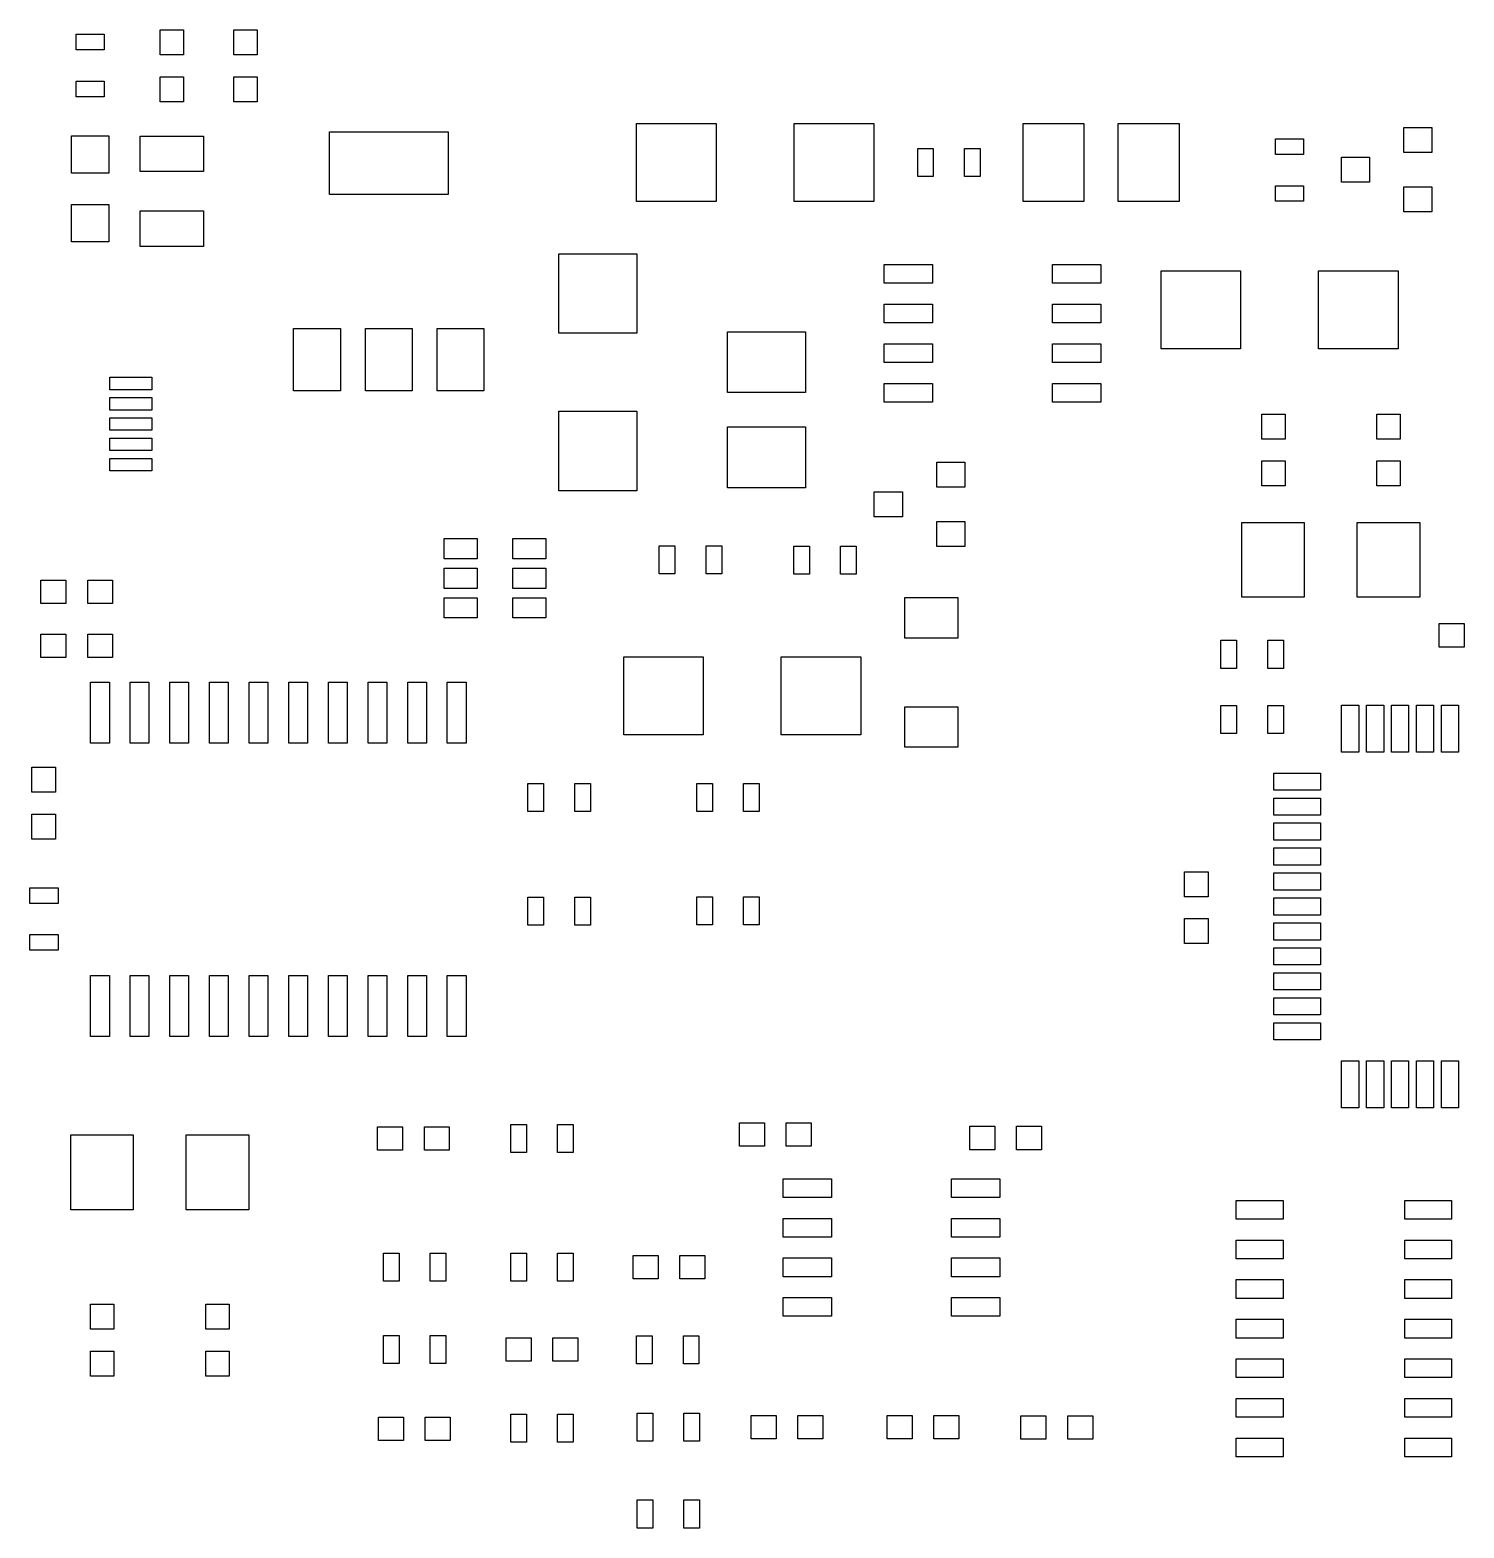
# Model space of a CAD drawing. Extents: x 91.8 to 180.3, y -110.2 to -62.2.
# Drawn here: x 91.75 to 137.71, y -110.24 to -62.23 of the extents above; entities that cross this region are included whole.
import ezdxf

# ---------------------------------------------------------------- set-up
doc = ezdxf.new("R2010")
doc.units = 0
doc.header["$MEASUREMENT"] = 0
doc.layers.add('BLACK', color=7, linetype='CONTINUOUS')

msp = doc.modelspace()

# ---------------------------------------------------------------- linework, layer by layer
at = {"layer": 'Black'}
for p, q in [((93.23, -62.87), (93.23, -62.37)), ((93.23, -62.37), (94.13, -62.37)), ((94.13, -62.37), (94.13, -62.87)), ((95.925, -63.03), (95.925, -62.23)), ((95.925, -62.23), (96.675, -62.23)), ((96.675, -62.23), (96.675, -63.03)), ((98.285, -63.03), (98.285, -62.23)), ((98.285, -62.23), (99.035, -62.23)), ((99.035, -62.23), (99.035, -63.03)), ((94.13, -62.87), (93.23, -62.87)), ((96.675, -63.03), (95.925, -63.03)), ((99.035, -63.03), (98.285, -63.03)), ((95.925, -64.53), (95.925, -63.73)), ((95.925, -63.73), (96.675, -63.73)), ((96.675, -63.73), (96.675, -64.53)), ((98.285, -64.53), (98.285, -63.73)), ((98.285, -63.73), (99.035, -63.73)), ((99.035, -63.73), (99.035, -64.53)), ((93.23, -64.37), (93.23, -63.87)), ((93.23, -63.87), (94.13, -63.87)), ((94.13, -63.87), (94.13, -64.37)), ((94.13, -64.37), (93.23, -64.37)), ((96.675, -64.53), (95.925, -64.53)), ((99.035, -64.53), (98.285, -64.53)), ((111.19, -67.73), (111.19, -65.23)), ((111.19, -65.23), (113.74, -65.23)), ((113.74, -65.23), (113.74, -67.73)), ((116.24, -67.73), (116.24, -65.23)), ((116.24, -65.23), (118.79, -65.23)), ((118.79, -65.23), (118.79, -67.73)), ((123.58, -67.73), (123.58, -65.23)), ((123.58, -65.23), (125.53, -65.23)), ((125.53, -65.23), (125.53, -67.73)), ((126.63, -67.73), (126.63, -65.23)), ((126.63, -65.23), (128.58, -65.23)), ((128.58, -65.23), (128.58, -67.73)), ((93.08, -66.82), (93.08, -65.62)), ((93.08, -65.62), (94.28, -65.62)), ((94.28, -65.62), (94.28, -66.82)), ((95.285, -66.77), (95.285, -65.63)), ((95.285, -65.63), (97.315, -65.63)), ((97.315, -65.63), (97.315, -66.77)), ((101.35, -67.5), (101.35, -65.5)), ((101.35, -65.5), (105.15, -65.5)), ((105.15, -65.5), (105.15, -67.5)), ((131.67, -66.22), (131.67, -65.72)), ((131.67, -65.72), (132.57, -65.72)), ((132.57, -65.72), (132.57, -66.22)), ((135.78, -66.16), (135.78, -65.36)), ((135.78, -65.36), (136.68, -65.36)), ((136.68, -65.36), (136.68, -66.16)), ((120.2, -66.93), (120.2, -66.03)), ((120.2, -66.03), (120.7, -66.03)), ((120.7, -66.03), (120.7, -66.93)), ((121.7, -66.93), (121.7, -66.03)), ((121.7, -66.03), (122.2, -66.03)), ((122.2, -66.03), (122.2, -66.93)), ((132.57, -66.22), (131.67, -66.22)), ((136.68, -66.16), (135.78, -66.16)), ((133.78, -67.11), (133.78, -66.31)), ((133.78, -66.31), (134.68, -66.31)), ((134.68, -66.31), (134.68, -67.11)), ((94.28, -66.82), (93.08, -66.82)), ((97.315, -66.77), (95.285, -66.77)), ((120.7, -66.93), (120.2, -66.93)), ((122.2, -66.93), (121.7, -66.93)), ((134.68, -67.11), (133.78, -67.11)), ((105.15, -67.5), (101.35, -67.5)), ((131.67, -67.72), (131.67, -67.22)), ((131.67, -67.22), (132.57, -67.22)), ((132.57, -67.22), (132.57, -67.72)), ((135.78, -68.06), (135.78, -67.26)), ((135.78, -67.26), (136.68, -67.26)), ((136.68, -67.26), (136.68, -68.06)), ((93.08, -69.02), (93.08, -67.82)), ((93.08, -67.82), (94.28, -67.82)), ((94.28, -67.82), (94.28, -69.02)), ((95.285, -69.17), (95.285, -68.03)), ((95.285, -68.03), (97.315, -68.03)), ((97.315, -68.03), (97.315, -69.17)), ((113.74, -67.73), (111.19, -67.73)), ((118.79, -67.73), (116.24, -67.73)), ((125.53, -67.73), (123.58, -67.73)), ((128.58, -67.73), (126.63, -67.73)), ((132.57, -67.72), (131.67, -67.72)), ((136.68, -68.06), (135.78, -68.06)), ((94.28, -69.02), (93.08, -69.02)), ((97.315, -69.17), (95.285, -69.17)), ((108.7, -71.95), (108.7, -69.4)), ((108.7, -69.4), (111.2, -69.4)), ((111.2, -69.4), (111.2, -71.95)), ((119.125, -70.345), (119.125, -69.745)), ((119.125, -69.745), (120.675, -69.745)), ((120.675, -69.745), (120.675, -70.345)), ((124.525, -70.345), (124.525, -69.745)), ((124.525, -69.745), (126.075, -69.745)), ((126.075, -69.745), (126.075, -70.345)), ((128, -72.45), (128, -69.95)), ((128, -69.95), (130.55, -69.95)), ((130.55, -69.95), (130.55, -72.45)), ((133.05, -72.45), (133.05, -69.95)), ((133.05, -69.95), (135.6, -69.95)), ((135.6, -69.95), (135.6, -72.45)), ((120.675, -70.345), (119.125, -70.345)), ((126.075, -70.345), (124.525, -70.345)), ((119.125, -71.615), (119.125, -71.015)), ((119.125, -71.015), (120.675, -71.015)), ((120.675, -71.015), (120.675, -71.615)), ((124.525, -71.615), (124.525, -71.015)), ((124.525, -71.015), (126.075, -71.015)), ((126.075, -71.015), (126.075, -71.615)), ((100.2, -73.8), (100.2, -71.8)), ((100.2, -71.8), (101.7, -71.8)), ((101.7, -71.8), (101.7, -73.8)), ((102.5, -73.8), (102.5, -71.8)), ((102.5, -71.8), (104, -71.8)), ((104, -71.8), (104, -73.8)), ((104.8, -73.8), (104.8, -71.8)), ((104.8, -71.8), (106.3, -71.8)), ((106.3, -71.8), (106.3, -73.8)), ((111.2, -71.95), (108.7, -71.95)), ((114.1, -73.85), (114.1, -71.9)), ((114.1, -71.9), (116.6, -71.9)), ((116.6, -71.9), (116.6, -73.85)), ((120.675, -71.615), (119.125, -71.615)), ((126.075, -71.615), (124.525, -71.615)), ((119.125, -72.885), (119.125, -72.285)), ((119.125, -72.285), (120.675, -72.285)), ((120.675, -72.285), (120.675, -72.885)), ((124.525, -72.885), (124.525, -72.285)), ((124.525, -72.285), (126.075, -72.285)), ((126.075, -72.285), (126.075, -72.885)), ((130.55, -72.45), (128, -72.45)), ((135.6, -72.45), (133.05, -72.45)), ((120.675, -72.885), (119.125, -72.885)), ((126.075, -72.885), (124.525, -72.885)), ((94.305, -73.76), (94.305, -73.36)), ((94.305, -73.36), (95.655, -73.36)), ((95.655, -73.36), (95.655, -73.76)), ((95.655, -73.76), (94.305, -73.76)), ((101.7, -73.8), (100.2, -73.8)), ((104, -73.8), (102.5, -73.8)), ((106.3, -73.8), (104.8, -73.8)), ((116.6, -73.85), (114.1, -73.85)), ((119.125, -74.155), (119.125, -73.555)), ((119.125, -73.555), (120.675, -73.555)), ((120.675, -73.555), (120.675, -74.155)), ((124.525, -74.155), (124.525, -73.555)), ((124.525, -73.555), (126.075, -73.555)), ((126.075, -73.555), (126.075, -74.155)), ((94.305, -74.41), (94.305, -74.01)), ((94.305, -74.01), (95.655, -74.01)), ((95.655, -74.41), (94.305, -74.41)), ((95.655, -74.01), (95.655, -74.41)), ((120.675, -74.155), (119.125, -74.155)), ((126.075, -74.155), (124.525, -74.155)), ((94.305, -75.06), (94.305, -74.66)), ((94.305, -74.66), (95.655, -74.66)), ((95.655, -74.66), (95.655, -75.06)), ((108.7, -77), (108.7, -74.45)), ((108.7, -74.45), (111.2, -74.45)), ((111.2, -74.45), (111.2, -77)), ((131.225, -75.34), (131.225, -74.54)), ((131.225, -74.54), (131.975, -74.54)), ((131.975, -74.54), (131.975, -75.34)), ((134.915, -75.34), (134.915, -74.54)), ((134.915, -74.54), (135.665, -74.54)), ((135.665, -74.54), (135.665, -75.34)), ((95.655, -75.06), (94.305, -75.06)), ((94.305, -75.71), (94.305, -75.31)), ((94.305, -75.31), (95.655, -75.31)), ((95.655, -75.31), (95.655, -75.71)), ((114.1, -76.9), (114.1, -74.95)), ((114.1, -74.95), (116.6, -74.95)), ((116.6, -74.95), (116.6, -76.9)), ((131.975, -75.34), (131.225, -75.34)), ((135.665, -75.34), (134.915, -75.34)), ((95.655, -75.71), (94.305, -75.71)), ((94.305, -76.36), (94.305, -75.96)), ((94.305, -75.96), (95.655, -75.96)), ((95.655, -75.96), (95.655, -76.36)), ((120.81, -76.88), (120.81, -76.08)), ((120.81, -76.08), (121.71, -76.08)), ((121.71, -76.08), (121.71, -76.88)), ((131.225, -76.84), (131.225, -76.04)), ((131.225, -76.04), (131.975, -76.04)), ((131.975, -76.04), (131.975, -76.84)), ((134.915, -76.84), (134.915, -76.04)), ((134.915, -76.04), (135.665, -76.04)), ((135.665, -76.04), (135.665, -76.84)), ((95.655, -76.36), (94.305, -76.36)), ((111.2, -77), (108.7, -77)), ((116.6, -76.9), (114.1, -76.9)), ((118.81, -77.83), (118.81, -77.03)), ((118.81, -77.03), (119.71, -77.03)), ((119.71, -77.03), (119.71, -77.83)), ((121.71, -76.88), (120.81, -76.88)), ((131.975, -76.84), (131.225, -76.84)), ((135.665, -76.84), (134.915, -76.84)), ((119.71, -77.83), (118.81, -77.83)), ((120.81, -78.78), (120.81, -77.98)), ((120.81, -77.98), (121.71, -77.98)), ((121.71, -77.98), (121.71, -78.78)), ((130.59, -80.41), (130.59, -78.01)), ((130.59, -78.01), (132.59, -78.01)), ((132.59, -78.01), (132.59, -80.41)), ((134.29, -80.41), (134.29, -78.01)), ((134.29, -78.01), (136.29, -78.01)), ((136.29, -78.01), (136.29, -80.41)), ((105.02, -79.175), (105.02, -78.525)), ((105.02, -78.525), (106.08, -78.525)), ((106.08, -78.525), (106.08, -79.175)), ((107.22, -79.175), (107.22, -78.525)), ((107.22, -78.525), (108.28, -78.525)), ((108.28, -78.525), (108.28, -79.175)), ((106.08, -79.175), (105.02, -79.175)), ((108.28, -79.175), (107.22, -79.175)), ((111.92, -79.66), (111.92, -78.76)), ((111.92, -78.76), (112.42, -78.76)), ((112.42, -78.76), (112.42, -79.66)), ((113.42, -79.66), (113.42, -78.76)), ((113.42, -78.76), (113.92, -78.76)), ((113.92, -78.76), (113.92, -79.66)), ((116.23, -79.67), (116.23, -78.77)), ((116.23, -78.77), (116.73, -78.77)), ((116.73, -78.77), (116.73, -79.67)), ((117.73, -79.67), (117.73, -78.77)), ((117.73, -78.77), (118.23, -78.77)), ((118.23, -78.77), (118.23, -79.67)), ((121.71, -78.78), (120.81, -78.78)), ((105.02, -80.125), (105.02, -79.475)), ((105.02, -79.475), (106.08, -79.475)), ((106.08, -79.475), (106.08, -80.125)), ((107.22, -80.125), (107.22, -79.475)), ((107.22, -79.475), (108.28, -79.475)), ((108.28, -79.475), (108.28, -80.125)), ((112.42, -79.66), (111.92, -79.66)), ((113.92, -79.66), (113.42, -79.66)), ((116.73, -79.67), (116.23, -79.67)), ((118.23, -79.67), (117.73, -79.67)), ((92.1, -80.615), (92.1, -79.865)), ((92.1, -79.865), (92.9, -79.865)), ((92.9, -79.865), (92.9, -80.615)), ((93.6, -80.615), (93.6, -79.865)), ((93.6, -79.865), (94.4, -79.865)), ((94.4, -79.865), (94.4, -80.615)), ((106.08, -80.125), (105.02, -80.125)), ((108.28, -80.125), (107.22, -80.125)), ((92.9, -80.615), (92.1, -80.615)), ((94.4, -80.615), (93.6, -80.615)), ((105.02, -81.075), (105.02, -80.425)), ((105.02, -80.425), (106.08, -80.425)), ((106.08, -80.425), (106.08, -81.075)), ((107.22, -81.075), (107.22, -80.425)), ((107.22, -80.425), (108.28, -80.425)), ((108.28, -80.425), (108.28, -81.075)), ((119.79, -81.72), (119.79, -80.42)), ((119.79, -80.42), (121.49, -80.42)), ((121.49, -80.42), (121.49, -81.72)), ((132.59, -80.41), (130.59, -80.41)), ((136.29, -80.41), (134.29, -80.41)), ((106.08, -81.075), (105.02, -81.075)), ((108.28, -81.075), (107.22, -81.075)), ((92.1, -82.345), (92.1, -81.595)), ((92.1, -81.595), (92.9, -81.595)), ((92.9, -81.595), (92.9, -82.345)), ((93.6, -82.345), (93.6, -81.595)), ((93.6, -81.595), (94.4, -81.595)), ((94.4, -81.595), (94.4, -82.345)), ((136.91, -82.005), (136.91, -81.255)), ((136.91, -81.255), (137.71, -81.255)), ((137.71, -81.255), (137.71, -82.005)), ((121.49, -81.72), (119.79, -81.72)), ((129.92, -82.69), (129.92, -81.79)), ((129.92, -81.79), (130.42, -81.79)), ((130.42, -81.79), (130.42, -82.69)), ((131.42, -82.69), (131.42, -81.79)), ((131.42, -81.79), (131.92, -81.79)), ((131.92, -81.79), (131.92, -82.69)), ((137.71, -82.005), (136.91, -82.005)), ((92.9, -82.345), (92.1, -82.345)), ((94.4, -82.345), (93.6, -82.345)), ((110.78, -84.82), (110.78, -82.32)), ((110.78, -82.32), (113.33, -82.32)), ((113.33, -82.32), (113.33, -84.82)), ((115.83, -84.82), (115.83, -82.32)), ((115.83, -82.32), (118.38, -82.32)), ((118.38, -82.32), (118.38, -84.82)), ((130.42, -82.69), (129.92, -82.69)), ((131.92, -82.69), (131.42, -82.69)), ((93.695, -85.085), (93.695, -83.135)), ((93.695, -83.135), (94.295, -83.135)), ((94.295, -83.135), (94.295, -85.085)), ((94.965, -85.085), (94.965, -83.135)), ((94.965, -83.135), (95.565, -83.135)), ((95.565, -83.135), (95.565, -85.085)), ((96.235, -85.085), (96.235, -83.135)), ((96.235, -83.135), (96.835, -83.135)), ((96.835, -83.135), (96.835, -85.085)), ((97.505, -85.085), (97.505, -83.135)), ((97.505, -83.135), (98.105, -83.135)), ((98.105, -83.135), (98.105, -85.085)), ((98.775, -85.085), (98.775, -83.135)), ((98.775, -83.135), (99.375, -83.135)), ((99.375, -83.135), (99.375, -85.085)), ((100.045, -85.085), (100.045, -83.135)), ((100.045, -83.135), (100.645, -83.135)), ((100.645, -83.135), (100.645, -85.085)), ((101.315, -85.085), (101.315, -83.135)), ((101.315, -83.135), (101.915, -83.135)), ((101.915, -83.135), (101.915, -85.085)), ((102.585, -85.085), (102.585, -83.135)), ((102.585, -83.135), (103.185, -83.135)), ((103.185, -83.135), (103.185, -85.085)), ((103.855, -85.085), (103.855, -83.135)), ((103.855, -83.135), (104.455, -83.135)), ((104.455, -83.135), (104.455, -85.085)), ((105.125, -85.085), (105.125, -83.135)), ((105.125, -83.135), (105.725, -83.135)), ((105.725, -83.135), (105.725, -85.085)), ((119.79, -85.22), (119.79, -83.92)), ((119.79, -83.92), (121.49, -83.92)), ((121.49, -83.92), (121.49, -85.22)), ((129.92, -84.78), (129.92, -83.88)), ((129.92, -83.88), (130.42, -83.88)), ((130.42, -83.88), (130.42, -84.78)), ((131.42, -84.78), (131.42, -83.88)), ((131.42, -83.88), (131.92, -83.88)), ((131.92, -83.88), (131.92, -84.78)), ((133.785, -85.37), (133.785, -83.87)), ((133.785, -83.87), (134.335, -83.87)), ((134.335, -83.87), (134.335, -85.37)), ((134.585, -85.37), (134.585, -83.87)), ((134.585, -83.87), (135.135, -83.87)), ((135.135, -83.87), (135.135, -85.37)), ((135.385, -85.37), (135.385, -83.87)), ((135.385, -83.87), (135.935, -83.87)), ((135.935, -83.87), (135.935, -85.37)), ((136.185, -85.37), (136.185, -83.87)), ((136.185, -83.87), (136.735, -83.87)), ((136.735, -83.87), (136.735, -85.37)), ((136.985, -85.37), (136.985, -83.87)), ((136.985, -83.87), (137.535, -83.87)), ((137.535, -83.87), (137.535, -85.37)), ((113.33, -84.82), (110.78, -84.82)), ((118.38, -84.82), (115.83, -84.82)), ((130.42, -84.78), (129.92, -84.78)), ((131.92, -84.78), (131.42, -84.78)), ((94.295, -85.085), (93.695, -85.085)), ((95.565, -85.085), (94.965, -85.085)), ((96.835, -85.085), (96.235, -85.085)), ((98.105, -85.085), (97.505, -85.085)), ((99.375, -85.085), (98.775, -85.085)), ((100.645, -85.085), (100.045, -85.085)), ((101.915, -85.085), (101.315, -85.085)), ((103.185, -85.085), (102.585, -85.085)), ((104.455, -85.085), (103.855, -85.085)), ((105.725, -85.085), (105.125, -85.085)), ((121.49, -85.22), (119.79, -85.22)), ((134.335, -85.37), (133.785, -85.37)), ((135.135, -85.37), (134.585, -85.37)), ((135.935, -85.37), (135.385, -85.37)), ((136.735, -85.37), (136.185, -85.37)), ((137.535, -85.37), (136.985, -85.37)), ((91.815, -86.66), (91.815, -85.86)), ((91.815, -85.86), (92.565, -85.86)), ((92.565, -85.86), (92.565, -86.66)), ((107.71, -87.28), (107.71, -86.38)), ((107.71, -86.38), (108.21, -86.38)), ((108.21, -86.38), (108.21, -87.28)), ((109.21, -87.28), (109.21, -86.38)), ((109.21, -86.38), (109.71, -86.38)), ((109.71, -86.38), (109.71, -87.28)), ((113.12, -87.28), (113.12, -86.38)), ((113.12, -86.38), (113.62, -86.38)), ((113.62, -86.38), (113.62, -87.28)), ((114.62, -87.28), (114.62, -86.38)), ((114.62, -86.38), (115.12, -86.38)), ((115.12, -86.38), (115.12, -87.28)), ((131.61, -86.595), (131.61, -86.045)), ((131.61, -86.045), (133.11, -86.045)), ((133.11, -86.045), (133.11, -86.595)), ((92.565, -86.66), (91.815, -86.66)), ((133.11, -86.595), (131.61, -86.595)), ((131.61, -87.395), (131.61, -86.845)), ((131.61, -86.845), (133.11, -86.845)), ((133.11, -86.845), (133.11, -87.395)), ((91.815, -88.16), (91.815, -87.36)), ((91.815, -87.36), (92.565, -87.36)), ((92.565, -87.36), (92.565, -88.16)), ((108.21, -87.28), (107.71, -87.28)), ((109.71, -87.28), (109.21, -87.28)), ((113.62, -87.28), (113.12, -87.28)), ((115.12, -87.28), (114.62, -87.28)), ((133.11, -87.395), (131.61, -87.395)), ((131.61, -88.195), (131.61, -87.645)), ((131.61, -87.645), (133.11, -87.645)), ((133.11, -87.645), (133.11, -88.195)), ((92.565, -88.16), (91.815, -88.16)), ((133.11, -88.195), (131.61, -88.195)), ((131.61, -88.995), (131.61, -88.445)), ((131.61, -88.445), (133.11, -88.445)), ((133.11, -88.445), (133.11, -88.995)), ((128.755, -90.01), (128.755, -89.21)), ((128.755, -89.21), (129.505, -89.21)), ((129.505, -89.21), (129.505, -90.01)), ((133.11, -88.995), (131.61, -88.995)), ((131.61, -89.795), (131.61, -89.245)), ((131.61, -89.245), (133.11, -89.245)), ((133.11, -89.245), (133.11, -89.795)), ((91.75, -90.22), (91.75, -89.72)), ((91.75, -89.72), (92.65, -89.72)), ((92.65, -89.72), (92.65, -90.22)), ((92.65, -90.22), (91.75, -90.22)), ((107.71, -90.92), (107.71, -90.02)), ((107.71, -90.02), (108.21, -90.02)), ((108.21, -90.02), (108.21, -90.92)), ((109.21, -90.92), (109.21, -90.02)), ((109.21, -90.02), (109.71, -90.02)), ((109.71, -90.02), (109.71, -90.92)), ((113.12, -90.91), (113.12, -90.01)), ((113.12, -90.01), (113.62, -90.01)), ((113.62, -90.01), (113.62, -90.91)), ((114.62, -90.91), (114.62, -90.01)), ((114.62, -90.01), (115.12, -90.01)), ((115.12, -90.01), (115.12, -90.91)), ((129.505, -90.01), (128.755, -90.01)), ((133.11, -89.795), (131.61, -89.795)), ((131.61, -90.595), (131.61, -90.045)), ((131.61, -90.045), (133.11, -90.045)), ((133.11, -90.045), (133.11, -90.595)), ((128.755, -91.51), (128.755, -90.71)), ((128.755, -90.71), (129.505, -90.71)), ((129.505, -90.71), (129.505, -91.51)), ((133.11, -90.595), (131.61, -90.595)), ((108.21, -90.92), (107.71, -90.92)), ((109.71, -90.92), (109.21, -90.92)), ((113.62, -90.91), (113.12, -90.91)), ((115.12, -90.91), (114.62, -90.91)), ((131.61, -91.395), (131.61, -90.845)), ((131.61, -90.845), (133.11, -90.845)), ((133.11, -90.845), (133.11, -91.395)), ((91.75, -91.72), (91.75, -91.22)), ((91.75, -91.22), (92.65, -91.22)), ((92.65, -91.22), (92.65, -91.72)), ((129.505, -91.51), (128.755, -91.51)), ((133.11, -91.395), (131.61, -91.395)), ((131.61, -92.195), (131.61, -91.645)), ((131.61, -91.645), (133.11, -91.645)), ((133.11, -91.645), (133.11, -92.195)), ((92.65, -91.72), (91.75, -91.72)), ((93.695, -94.485), (93.695, -92.535)), ((93.695, -92.535), (94.295, -92.535)), ((94.295, -92.535), (94.295, -94.485)), ((94.965, -94.485), (94.965, -92.535)), ((94.965, -92.535), (95.565, -92.535)), ((95.565, -92.535), (95.565, -94.485)), ((96.235, -94.485), (96.235, -92.535)), ((96.235, -92.535), (96.835, -92.535)), ((96.835, -92.535), (96.835, -94.485)), ((97.505, -94.485), (97.505, -92.535)), ((97.505, -92.535), (98.105, -92.535)), ((98.105, -92.535), (98.105, -94.485)), ((98.775, -94.485), (98.775, -92.535)), ((98.775, -92.535), (99.375, -92.535)), ((99.375, -92.535), (99.375, -94.485)), ((100.045, -94.485), (100.045, -92.535)), ((100.045, -92.535), (100.645, -92.535)), ((100.645, -92.535), (100.645, -94.485)), ((101.315, -94.485), (101.315, -92.535)), ((101.315, -92.535), (101.915, -92.535)), ((101.915, -92.535), (101.915, -94.485)), ((102.585, -94.485), (102.585, -92.535)), ((102.585, -92.535), (103.185, -92.535)), ((103.185, -92.535), (103.185, -94.485)), ((103.855, -94.485), (103.855, -92.535)), ((103.855, -92.535), (104.455, -92.535)), ((104.455, -92.535), (104.455, -94.485)), ((105.125, -94.485), (105.125, -92.535)), ((105.125, -92.535), (105.725, -92.535)), ((105.725, -92.535), (105.725, -94.485)), ((133.11, -92.195), (131.61, -92.195)), ((131.61, -92.995), (131.61, -92.445)), ((131.61, -92.445), (133.11, -92.445)), ((133.11, -92.445), (133.11, -92.995)), ((133.11, -92.995), (131.61, -92.995)), ((131.61, -93.795), (131.61, -93.245)), ((131.61, -93.245), (133.11, -93.245)), ((133.11, -93.245), (133.11, -93.795)), ((133.11, -93.795), (131.61, -93.795)), ((131.61, -94.595), (131.61, -94.045)), ((131.61, -94.045), (133.11, -94.045)), ((133.11, -94.045), (133.11, -94.595)), ((94.295, -94.485), (93.695, -94.485)), ((95.565, -94.485), (94.965, -94.485)), ((96.835, -94.485), (96.235, -94.485)), ((98.105, -94.485), (97.505, -94.485)), ((99.375, -94.485), (98.775, -94.485)), ((100.645, -94.485), (100.045, -94.485)), ((101.915, -94.485), (101.315, -94.485)), ((103.185, -94.485), (102.585, -94.485)), ((104.455, -94.485), (103.855, -94.485)), ((105.725, -94.485), (105.125, -94.485)), ((133.11, -94.595), (131.61, -94.595)), ((133.785, -96.77), (133.785, -95.27)), ((133.785, -95.27), (134.335, -95.27)), ((134.335, -95.27), (134.335, -96.77)), ((134.585, -96.77), (134.585, -95.27)), ((134.585, -95.27), (135.135, -95.27)), ((135.135, -95.27), (135.135, -96.77)), ((135.385, -96.77), (135.385, -95.27)), ((135.385, -95.27), (135.935, -95.27)), ((135.935, -95.27), (135.935, -96.77)), ((136.185, -96.77), (136.185, -95.27)), ((136.185, -95.27), (136.735, -95.27)), ((136.735, -95.27), (136.735, -96.77)), ((136.985, -96.77), (136.985, -95.27)), ((136.985, -95.27), (137.535, -95.27)), ((137.535, -95.27), (137.535, -96.77)), ((134.335, -96.77), (133.785, -96.77)), ((135.135, -96.77), (134.585, -96.77)), ((135.935, -96.77), (135.385, -96.77)), ((136.735, -96.77), (136.185, -96.77)), ((137.535, -96.77), (136.985, -96.77)), ((102.89, -98.135), (102.89, -97.385)), ((102.89, -97.385), (103.69, -97.385)), ((103.69, -97.385), (103.69, -98.135)), ((104.39, -98.135), (104.39, -97.385)), ((104.39, -97.385), (105.19, -97.385)), ((105.19, -97.385), (105.19, -98.135)), ((107.16, -98.21), (107.16, -97.31)), ((107.16, -97.31), (107.66, -97.31)), ((107.66, -97.31), (107.66, -98.21)), ((108.66, -98.21), (108.66, -97.31)), ((108.66, -97.31), (109.16, -97.31)), ((109.16, -97.31), (109.16, -98.21)), ((114.49, -98.005), (114.49, -97.255)), ((114.49, -97.255), (115.29, -97.255)), ((115.29, -97.255), (115.29, -98.005)), ((115.99, -98.005), (115.99, -97.255)), ((115.99, -97.255), (116.79, -97.255)), ((116.79, -97.255), (116.79, -98.005)), ((121.87, -98.115), (121.87, -97.365)), ((121.87, -97.365), (122.67, -97.365)), ((122.67, -97.365), (122.67, -98.115)), ((123.37, -98.115), (123.37, -97.365)), ((123.37, -97.365), (124.17, -97.365)), ((124.17, -97.365), (124.17, -98.115)), ((93.06, -100.04), (93.06, -97.64)), ((93.06, -97.64), (95.06, -97.64)), ((95.06, -97.64), (95.06, -100.04)), ((96.76, -100.04), (96.76, -97.64)), ((96.76, -97.64), (98.76, -97.64)), ((98.76, -97.64), (98.76, -100.04)), ((103.69, -98.135), (102.89, -98.135)), ((105.19, -98.135), (104.39, -98.135)), ((107.66, -98.21), (107.16, -98.21)), ((109.16, -98.21), (108.66, -98.21)), ((115.29, -98.005), (114.49, -98.005)), ((116.79, -98.005), (115.99, -98.005)), ((122.67, -98.115), (121.87, -98.115)), ((124.17, -98.115), (123.37, -98.115)), ((115.885, -99.645), (115.885, -99.045)), ((115.885, -99.045), (117.435, -99.045)), ((117.435, -99.045), (117.435, -99.645)), ((121.285, -99.645), (121.285, -99.045)), ((121.285, -99.045), (122.835, -99.045)), ((122.835, -99.045), (122.835, -99.645)), ((117.435, -99.645), (115.885, -99.645)), ((122.835, -99.645), (121.285, -99.645)), ((130.41, -100.34), (130.41, -99.74)), ((130.41, -99.74), (131.91, -99.74)), ((131.91, -99.74), (131.91, -100.34)), ((135.81, -100.34), (135.81, -99.74)), ((135.81, -99.74), (137.31, -99.74)), ((137.31, -99.74), (137.31, -100.34)), ((95.06, -100.04), (93.06, -100.04)), ((98.76, -100.04), (96.76, -100.04)), ((115.885, -100.915), (115.885, -100.315)), ((115.885, -100.315), (117.435, -100.315)), ((117.435, -100.315), (117.435, -100.915)), ((121.285, -100.915), (121.285, -100.315)), ((121.285, -100.315), (122.835, -100.315)), ((122.835, -100.315), (122.835, -100.915)), ((131.91, -100.34), (130.41, -100.34)), ((137.31, -100.34), (135.81, -100.34)), ((117.435, -100.915), (115.885, -100.915)), ((122.835, -100.915), (121.285, -100.915)), ((130.41, -101.61), (130.41, -101.01)), ((130.41, -101.01), (131.91, -101.01)), ((131.91, -101.01), (131.91, -101.61)), ((135.81, -101.61), (135.81, -101.01)), ((135.81, -101.01), (137.31, -101.01)), ((137.31, -101.01), (137.31, -101.61)), ((103.08, -102.33), (103.08, -101.43)), ((103.08, -101.43), (103.58, -101.43)), ((103.58, -101.43), (103.58, -102.33)), ((104.58, -102.33), (104.58, -101.43)), ((104.58, -101.43), (105.08, -101.43)), ((105.08, -101.43), (105.08, -102.33)), ((107.16, -102.33), (107.16, -101.43)), ((107.16, -101.43), (107.66, -101.43)), ((107.66, -101.43), (107.66, -102.33)), ((108.66, -102.33), (108.66, -101.43)), ((108.66, -101.43), (109.16, -101.43)), ((109.16, -101.43), (109.16, -102.33)), ((111.08, -102.255), (111.08, -101.505)), ((111.08, -101.505), (111.88, -101.505)), ((111.88, -101.505), (111.88, -102.255)), ((112.58, -102.255), (112.58, -101.505)), ((112.58, -101.505), (113.38, -101.505)), ((113.38, -101.505), (113.38, -102.255)), ((115.885, -102.185), (115.885, -101.585)), ((115.885, -101.585), (117.435, -101.585)), ((117.435, -101.585), (117.435, -102.185)), ((121.285, -102.185), (121.285, -101.585)), ((121.285, -101.585), (122.835, -101.585)), ((122.835, -101.585), (122.835, -102.185)), ((131.91, -101.61), (130.41, -101.61)), ((137.31, -101.61), (135.81, -101.61)), ((111.88, -102.255), (111.08, -102.255)), ((113.38, -102.255), (112.58, -102.255)), ((117.435, -102.185), (115.885, -102.185)), ((122.835, -102.185), (121.285, -102.185)), ((103.58, -102.33), (103.08, -102.33)), ((105.08, -102.33), (104.58, -102.33)), ((107.66, -102.33), (107.16, -102.33)), ((109.16, -102.33), (108.66, -102.33)), ((130.41, -102.88), (130.41, -102.28)), ((130.41, -102.28), (131.91, -102.28)), ((131.91, -102.28), (131.91, -102.88)), ((135.81, -102.88), (135.81, -102.28)), ((135.81, -102.28), (137.31, -102.28)), ((137.31, -102.28), (137.31, -102.88)), ((93.685, -103.87), (93.685, -103.07)), ((93.685, -103.07), (94.435, -103.07)), ((94.435, -103.07), (94.435, -103.87)), ((97.385, -103.87), (97.385, -103.07)), ((97.385, -103.07), (98.135, -103.07)), ((98.135, -103.07), (98.135, -103.87)), ((115.885, -103.455), (115.885, -102.855)), ((115.885, -102.855), (117.435, -102.855)), ((117.435, -102.855), (117.435, -103.455)), ((121.285, -103.455), (121.285, -102.855)), ((121.285, -102.855), (122.835, -102.855)), ((122.835, -102.855), (122.835, -103.455)), ((131.91, -102.88), (130.41, -102.88)), ((137.31, -102.88), (135.81, -102.88)), ((117.435, -103.455), (115.885, -103.455)), ((122.835, -103.455), (121.285, -103.455)), ((130.41, -104.15), (130.41, -103.55)), ((130.41, -103.55), (131.91, -103.55)), ((131.91, -103.55), (131.91, -104.15)), ((135.81, -104.15), (135.81, -103.55)), ((135.81, -103.55), (137.31, -103.55)), ((137.31, -103.55), (137.31, -104.15)), ((94.435, -103.87), (93.685, -103.87)), ((98.135, -103.87), (97.385, -103.87)), ((103.08, -104.97), (103.08, -104.07)), ((103.08, -104.07), (103.58, -104.07)), ((103.58, -104.07), (103.58, -104.97)), ((104.58, -104.97), (104.58, -104.07)), ((104.58, -104.07), (105.08, -104.07)), ((105.08, -104.07), (105.08, -104.97)), ((107.01, -104.895), (107.01, -104.145)), ((107.01, -104.145), (107.81, -104.145)), ((107.81, -104.145), (107.81, -104.895)), ((108.51, -104.895), (108.51, -104.145)), ((108.51, -104.145), (109.31, -104.145)), ((109.31, -104.145), (109.31, -104.895)), ((111.19, -104.98), (111.19, -104.08)), ((111.19, -104.08), (111.69, -104.08)), ((111.69, -104.08), (111.69, -104.98)), ((112.69, -104.98), (112.69, -104.08)), ((112.69, -104.08), (113.19, -104.08)), ((113.19, -104.08), (113.19, -104.98)), ((131.91, -104.15), (130.41, -104.15)), ((137.31, -104.15), (135.81, -104.15)), ((93.685, -105.37), (93.685, -104.57)), ((93.685, -104.57), (94.435, -104.57)), ((94.435, -104.57), (94.435, -105.37)), ((97.385, -105.37), (97.385, -104.57)), ((97.385, -104.57), (98.135, -104.57)), ((98.135, -104.57), (98.135, -105.37)), ((103.58, -104.97), (103.08, -104.97)), ((105.08, -104.97), (104.58, -104.97)), ((107.81, -104.895), (107.01, -104.895)), ((109.31, -104.895), (108.51, -104.895)), ((111.69, -104.98), (111.19, -104.98)), ((113.19, -104.98), (112.69, -104.98)), ((130.41, -105.42), (130.41, -104.82)), ((130.41, -104.82), (131.91, -104.82)), ((131.91, -104.82), (131.91, -105.42)), ((135.81, -105.42), (135.81, -104.82)), ((135.81, -104.82), (137.31, -104.82)), ((137.31, -104.82), (137.31, -105.42)), ((94.435, -105.37), (93.685, -105.37)), ((98.135, -105.37), (97.385, -105.37)), ((131.91, -105.42), (130.41, -105.42)), ((137.31, -105.42), (135.81, -105.42)), ((130.41, -106.69), (130.41, -106.09)), ((130.41, -106.09), (131.91, -106.09)), ((131.91, -106.09), (131.91, -106.69)), ((135.81, -106.69), (135.81, -106.09)), ((135.81, -106.09), (137.31, -106.09)), ((137.31, -106.09), (137.31, -106.69)), ((111.21, -107.46), (111.21, -106.56)), ((111.21, -106.56), (111.71, -106.56)), ((111.71, -106.56), (111.71, -107.46)), ((112.71, -107.46), (112.71, -106.56)), ((112.71, -106.56), (113.21, -106.56)), ((113.21, -106.56), (113.21, -107.46)), ((102.92, -107.435), (102.92, -106.685)), ((102.92, -106.685), (103.72, -106.685)), ((103.72, -106.685), (103.72, -107.435)), ((104.42, -107.435), (104.42, -106.685)), ((104.42, -106.685), (105.22, -106.685)), ((105.22, -106.685), (105.22, -107.435)), ((107.16, -107.49), (107.16, -106.59)), ((107.16, -106.59), (107.66, -106.59)), ((107.66, -106.59), (107.66, -107.49)), ((108.66, -107.49), (108.66, -106.59)), ((108.66, -106.59), (109.16, -106.59)), ((109.16, -106.59), (109.16, -107.49)), ((114.86, -107.385), (114.86, -106.635)), ((114.86, -106.635), (115.66, -106.635)), ((115.66, -106.635), (115.66, -107.385)), ((116.36, -107.385), (116.36, -106.635)), ((116.36, -106.635), (117.16, -106.635)), ((117.16, -106.635), (117.16, -107.385)), ((119.22, -107.385), (119.22, -106.635)), ((119.22, -106.635), (120.02, -106.635)), ((120.02, -106.635), (120.02, -107.385)), ((120.72, -107.385), (120.72, -106.635)), ((120.72, -106.635), (121.52, -106.635)), ((121.52, -106.635), (121.52, -107.385)), ((123.51, -107.395), (123.51, -106.645)), ((123.51, -106.645), (124.31, -106.645)), ((124.31, -106.645), (124.31, -107.395)), ((125.01, -107.395), (125.01, -106.645)), ((125.01, -106.645), (125.81, -106.645)), ((125.81, -106.645), (125.81, -107.395)), ((131.91, -106.69), (130.41, -106.69)), ((137.31, -106.69), (135.81, -106.69)), ((103.72, -107.435), (102.92, -107.435)), ((105.22, -107.435), (104.42, -107.435)), ((107.66, -107.49), (107.16, -107.49)), ((109.16, -107.49), (108.66, -107.49)), ((111.71, -107.46), (111.21, -107.46)), ((113.21, -107.46), (112.71, -107.46)), ((115.66, -107.385), (114.86, -107.385)), ((117.16, -107.385), (116.36, -107.385)), ((120.02, -107.385), (119.22, -107.385)), ((121.52, -107.385), (120.72, -107.385)), ((124.31, -107.395), (123.51, -107.395)), ((125.81, -107.395), (125.01, -107.395)), ((130.41, -107.96), (130.41, -107.36)), ((130.41, -107.36), (131.91, -107.36)), ((131.91, -107.36), (131.91, -107.96)), ((135.81, -107.96), (135.81, -107.36)), ((135.81, -107.36), (137.31, -107.36)), ((137.31, -107.36), (137.31, -107.96)), ((131.91, -107.96), (130.41, -107.96)), ((137.31, -107.96), (135.81, -107.96)), ((111.21, -110.24), (111.21, -109.34)), ((111.21, -109.34), (111.71, -109.34)), ((111.71, -109.34), (111.71, -110.24)), ((112.71, -110.24), (112.71, -109.34)), ((112.71, -109.34), (113.21, -109.34)), ((113.21, -109.34), (113.21, -110.24)), ((111.71, -110.24), (111.21, -110.24)), ((113.21, -110.24), (112.71, -110.24))]:
    msp.add_line(p, q, dxfattribs=at)

doc.saveas('drawing.dxf')
